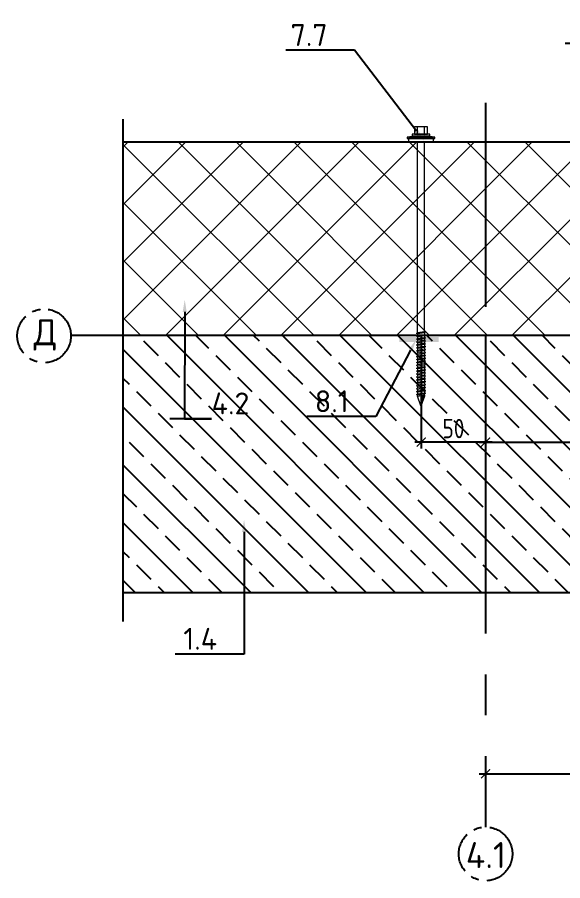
# Model space of a CAD drawing. Header units: millimetres. Extents: x -3689 to 3021565, y -698052 to -604547.
# Drawn here: x 2757916 to 2758341, y -668411 to -667740 of the extents above; entities that cross this region are included whole.
import ezdxf
from ezdxf import colors
from ezdxf.entities.mleader import LeaderData, LeaderLine
from ezdxf.math import Vec2, Vec3

# ---------------------------------------------------------------- set-up
doc = ezdxf.new("R2010")
doc.units = ezdxf.units.MM
doc.header["$PDMODE"] = 35
doc.linetypes.add('CENTER', pattern=[50.800000000000004, 31.75, -6.35, 6.35, -6.35])
doc.layers.get('0').update_dxf_attribs({"lineweight": 0})
doc.layers.get('Defpoints').update_dxf_attribs({"color": 4})
doc.layers.add('A-FLOR-DIMS', color=133, linetype='Continuous', lineweight=0)
for name, color, linetype in [('A-FLOR-IDEN', 14, 'Continuous'), ('A-WALL-PATT', 181, 'Continuous'), ('S-GRID', 133, 'CENTER'), ('S-METL', 14, 'Continuous'), ('S-WALL-PATT', 181, 'Continuous')]:
    doc.layers.add(name, color=color, linetype=linetype)
doc.styles.add('GOST 2.304', font='CS_Gost2304.shx')
doc.styles.add('ЕСКД', font='isocpeur.ttf')
doc.dimstyles.new('001.5', dxfattribs={"dimscale": 10, "dimtxt": 1.5, "dimasz": 0.7, "dimexe": 0.5, "dimexo": 0, "dimgap": 0.3, "dimtad": 1, "dimdec": 0, "dimrnd": 0.001, "dimtxsty": 'GOST 2.304', "dimblk": 'ARCHTICK', "dimcen": 0, "dimdle": 0.5, "dimclrd": 256, "dimclre": 256, "dimclrt": 256, "dimadec": 0, "dimazin": 2, "dimtfac": 0.75, "dimtdec": 0, "dimtmove": 1, "dimatfit": 3, "dimfxl": 1, "dimtolj": 1, "dimarcsym": 0})

# ---------------------------------------------------------------- blocks, each defined once
blk = doc.blocks.new('*U567')
at = {"lineweight": 0}
h = blk.add_hatch(dxfattribs=at)
h.set_pattern_fill('ANSI37', color=181, scale=10, style=0)
h.set_pattern_definition([(45, (90, -488.0038053012213), (-22.45064030267288, 22.45064030267288), []), (135, (90, -488.0038053012213), (-22.45064030267288, -22.45064030267288), [])])
h.paths.add_polyline_path([(0, 511.9961946987786), (0, 0), (150, 0), (150, 511.9961946987786)])
at = {"color": 5, "lineweight": 0}
for p, q in [((150, 511.9961946987786), (0, 511.9961946987786)), ((0, 0), (150, 0))]:
    blk.add_line(p, q, dxfattribs=at)
at = {"color": 5}
for p, q in [((0, 511.9961946987786), (0, 0)), ((150, 0), (150, 511.9961946987786))]:
    blk.add_line(p, q, dxfattribs=at)
blk = doc.blocks.new('_ARCHTICK')
at = {"color": 0, "linetype": 'ByBlock', "const_width": 0.15}
blk.add_lwpolyline([(-0.5, -0.5), (0.5, 0.5)], dxfattribs=at)
blk = doc.blocks.new('*D583')
at = {"layer": 'A-FLOR-DIMS', "lineweight": -2, "ltscale": 10, "transparency": 16777216}
for p, q in [((2758280.684678568, -668314.0933985176), (2758280.684678568, -668332.663010651)), ((2758275.684678568, -668327.663010651), (2758485.684678568, -668327.663010651)), ((2758480.684678568, -668327.663010651), (2758480.684678568, -668322.663010651))]:
    blk.add_line(p, q, dxfattribs=at)
at = {"layer": 'Defpoints', "color": 0, "ltscale": 10, "transparency": 16777216}
for p in [(2758280.684678568, -668314.0933985176), (2758480.684678568, -668327.663010651), (2758480.684678568, -668327.663010651)]:
    blk.add_point(p, dxfattribs=at)
at = {"layer": 'A-FLOR-DIMS', "lineweight": -2, "ltscale": 10, "transparency": 16777216, "xscale": 7, "yscale": 7, "zscale": 7, "rotation": 180}
blk.add_blockref('_ARCHTICK', (2758280.684678568, -668327.663010651), dxfattribs=at)
at = {"layer": 'A-FLOR-DIMS', "lineweight": -2, "ltscale": 10, "transparency": 16777216, "xscale": 7, "yscale": 7, "zscale": 7}
blk.add_blockref('_ARCHTICK', (2758480.684678568, -668327.663010651), dxfattribs=at)
at = {"layer": 'A-FLOR-DIMS', "ltscale": 10, "transparency": 16777216, "insert": (2758380.684678568, -668317.163010651), "char_height": 15, "attachment_point": 5, "style": 'GOST 2.304'}
blk.add_mtext('\\A1;200', dxfattribs=at)
blk = doc.blocks.new('*D607')
at = {"layer": 'A-FLOR-DIMS', "lineweight": -2, "ltscale": 10, "transparency": 16777216}
for p, q in [((2758280.684678568, -668010.5103870408), (2758280.684678568, -668074.7905421897)), ((2758510.684678568, -668016.2439479646), (2758510.684678568, -668074.7905421897)), ((2758275.684678568, -668069.7905421897), (2758515.684678568, -668069.7905421897))]:
    blk.add_line(p, q, dxfattribs=at)
at = {"layer": 'Defpoints', "color": 0, "ltscale": 10, "transparency": 16777216}
for p in [(2758280.684678568, -668010.5103870408), (2758510.684678568, -668016.2439479646), (2758510.684678568, -668069.7905421897)]:
    blk.add_point(p, dxfattribs=at)
at = {"layer": 'A-FLOR-DIMS', "lineweight": -2, "ltscale": 10, "transparency": 16777216, "xscale": 7, "yscale": 7, "zscale": 7, "rotation": 180}
blk.add_blockref('_ARCHTICK', (2758280.684678568, -668069.7905421897), dxfattribs=at)
at = {"layer": 'A-FLOR-DIMS', "lineweight": -2, "ltscale": 10, "transparency": 16777216, "xscale": 7, "yscale": 7, "zscale": 7}
blk.add_blockref('_ARCHTICK', (2758510.684678568, -668069.7905421897), dxfattribs=at)
at = {"layer": 'A-FLOR-DIMS', "ltscale": 10, "transparency": 16777216, "insert": (2758395.684678568, -668059.2905421897), "char_height": 15, "attachment_point": 5, "style": 'GOST 2.304'}
blk.add_mtext('\\A1;230', dxfattribs=at)
blk = doc.blocks.new('*D610')
at = {"layer": 'A-FLOR-DIMS', "lineweight": -2, "ltscale": 10, "transparency": 16777216}
for p, q in [((2758230.684678568, -667986.7082305051), (2758230.684678568, -668074.7905421897)), ((2758280.684678568, -667986.7082305051), (2758280.684678568, -668074.7905421897)), ((2758285.684678568, -668069.7905421897), (2758225.684678568, -668069.7905421897))]:
    blk.add_line(p, q, dxfattribs=at)
at = {"layer": 'Defpoints', "color": 0, "ltscale": 10, "transparency": 16777216}
for p in [(2758230.684678568, -667986.7082305051), (2758280.684678568, -667986.7082305051), (2758230.684678568, -668069.7905421897)]:
    blk.add_point(p, dxfattribs=at)
at = {"layer": 'A-FLOR-DIMS', "lineweight": -2, "ltscale": 10, "transparency": 16777216, "xscale": 7, "yscale": 7, "zscale": 7, "rotation": 180}
blk.add_blockref('_ARCHTICK', (2758230.684678568, -668069.7905421897), dxfattribs=at)
at = {"layer": 'A-FLOR-DIMS', "lineweight": -2, "ltscale": 10, "transparency": 16777216, "xscale": 7, "yscale": 7, "zscale": 7}
blk.add_blockref('_ARCHTICK', (2758280.684678568, -668069.7905421897), dxfattribs=at)
at = {"layer": 'A-FLOR-DIMS', "ltscale": 10, "transparency": 16777216, "insert": (2758255.684678568, -668059.2905421897), "char_height": 15, "attachment_point": 5, "style": 'GOST 2.304'}
blk.add_mtext('\\A1;50', dxfattribs=at)
blk = doc.blocks.new('*U557')
at = {"lineweight": 0, "ltscale": 10}
for p, q in [((-5.095994903997053, 6.794659872000919), (-6.228438215970528, 6.794659872000918)), ((-6.228438215970528, 6.794659872000918), (-6.228438215970526, -6.794659872000921)), ((-3.963551591994475, 10.75821146399539), (-5.095994903997052, 2.831108280006446)), ((-5.095994903997051, -6.794659872000921), (-5.095994903997053, 6.794659872000919)), ((-2.831108279991896, 10.75821146399539), (-3.963551591994475, 10.75821146399539)), ((-3.963551591994475, 10.75821146399539), (-3.963551591994472, -10.75821146399539)), ((-2.831108279991894, -10.75821146399539), (-2.831108279991896, 10.75821146399539)), ((-1.281526967877866e-15, 9.625768151992814), (-2.831108279991896, 9.625768151992814)), ((-2.831108279991896, 9.625768151992814), (-2.831108279991894, -9.625768151992814)), ((1.281526967877866e-15, -9.625768151992814), (-1.281526967877866e-15, 9.625768151992814)), ((-6.228438215970528, 5.095994904011603), (-11.89065477595432, 5.095994904011603)), ((-11.89065477595432, 5.095994904011603), (-11.89065477595432, -5.095994904011606)), ((-6.228438215970528, 2.831108280006446), (-11.89065477595432, 2.831108280006445)), ((-6.228438215970526, -5.095994904011605), (-6.228438215970528, 5.095994904011603)), ((147.1312880157934, 2.831108280011171), (-3.768686751559613e-16, 2.831108280006446)), ((147.131288015706, 2.831108280635911), (147.5842653405128, 3.510574267831637)), ((147.9239983341107, -2.831108279347878), (147.131288015706, 2.831108280635911)), ((147.5842653405128, 3.510574267831637), (148.2637313277086, 2.831108280635911)), ((148.2637313277086, 2.831108280635911), (149.0564416461133, -2.831108279347878)), ((148.2637313277086, 2.831108280635911), (149.3961746397111, 2.831108280635912)), ((149.3961746397111, 2.831108280635912), (149.849151964518, 3.510574267831638)), ((150.1888849581159, -2.831108279347878), (149.3961746397111, 2.831108280635912)), ((149.849151964518, 3.510574267831638), (150.5286179517137, 2.831108280635912)), ((150.5286179517137, 2.831108280635912), (151.3213282701184, -2.831108279347878)), ((150.5286179517137, 2.831108280635912), (151.6610612637163, 2.831108280635912)), ((151.6610612637163, 2.831108280635912), (152.1140385885231, 3.510574267831638)), ((152.453771582121, -2.831108279347878), (151.6610612637163, 2.831108280635912)), ((152.1140385885231, 3.510574267831638), (152.7935045757189, 2.831108280635912)), ((152.7935045757189, 2.831108280635912), (153.5862148941236, -2.831108279347877)), ((152.7935045757189, 2.831108280635912), (153.9259478877214, 2.831108280635913)), ((153.9259478877214, 2.831108280635913), (154.3789252125283, 3.510574267831639)), ((154.7186582061262, -2.831108279347877), (153.9259478877214, 2.831108280635913)), ((154.3789252125283, 3.510574267831639), (155.058391199724, 2.831108280635913)), ((155.058391199724, 2.831108280635913), (155.8511015181287, -2.831108279347877)), ((155.058391199724, 2.831108280635913), (156.1908345117266, 2.831108280635913)), ((156.1908345117266, 2.831108280635913), (156.6438118365335, 3.510574267831639)), ((156.9835448301313, -2.831108279347876), (156.1908345117266, 2.831108280635913)), ((156.6438118365335, 3.510574267831639), (157.3232778237291, 2.831108280635913)), ((157.3232778237291, 2.831108280635913), (158.1159881421048, -2.831108279347876)), ((157.3232778237291, 2.831108280635913), (158.4557211357609, 2.831108280635913)), ((158.4557211357609, 2.831108280635913), (158.9086984605095, 3.510574267831639)), ((159.2484314541074, -2.831108279347876), (158.4557211357609, 2.831108280635913)), ((158.9086984605095, 3.510574267831639), (159.5881644477052, 2.831108280635914)), ((159.5881644477052, 2.831108280635914), (160.38087476611, -2.831108279347876)), ((159.5881644477052, 2.831108280635914), (160.7206077597078, 2.831108280635914)), ((160.7206077597078, 2.831108280635914), (161.1735850845438, 3.51057426783164)), ((161.5133180781416, -2.831108279347876), (160.7206077597078, 2.831108280635914)), ((161.1735850845438, 3.51057426783164), (161.8530510717395, 2.831108280635914)), ((161.8530510717395, 2.831108280635914), (162.6457613901442, -2.831108279347876)), ((161.8530510717395, 2.831108280635914), (162.9854943837421, 2.831108280635914)), ((162.9854943837421, 2.831108280635914), (163.4384717084907, 3.51057426783164)), ((163.7782047021468, -2.831108279347876), (162.9854943837421, 2.831108280635914)), ((163.4384717084907, 3.51057426783164), (164.1179376957446, 2.831108280635914)), ((164.1179376957446, 2.831108280635914), (164.9106480141203, -2.831108279347876)), ((164.1179376957446, 2.831108280635914), (165.2503810077181, 2.831108280635914)), ((165.2503810077181, 2.831108280635914), (165.703358332525, 3.51057426783164)), ((166.0430913261229, -2.831108279347876), (165.2503810077181, 2.831108280635914)), ((165.703358332525, 3.51057426783164), (166.3828243197207, 2.831108280635914)), ((166.3828243197207, 2.831108280635914), (167.1755346381254, -2.831108279347875)), ((166.3828243197207, 2.831108280635914), (167.5152676317233, 2.831108280635914)), ((167.5152676317233, 2.831108280635914), (167.9682449565593, 3.510574267831641)), ((168.3079779501571, -2.831108279347875), (167.5152676317233, 2.831108280635914)), ((167.9682449565593, 3.510574267831641), (168.647710943755, 2.831108280635914)), ((168.647710943755, 2.831108280635914), (169.4404212621015, -2.831108279347875)), ((168.647710943755, 2.831108280635914), (169.7801542557575, 2.831108280635914)), ((169.7801542556993, 2.831108280635914), (170.2331315805062, 3.510574267831641)), ((170.5728645741041, -2.831108279347875), (169.7801542556993, 2.831108280635914)), ((170.2331315805062, 3.510574267831641), (170.9125975677019, 2.831108280635915)), ((170.9125975677019, 2.831108280635915), (171.7053078861357, -2.831108279347875)), ((170.9125975677019, 2.831108280635915), (172.0450408797336, 2.831108280635914)), ((172.0450408797336, 2.831108280635914), (172.4980182045405, 3.510574267831641)), ((172.8377511981383, -2.831108279347875), (172.0450408797336, 2.831108280635914)), ((172.4980182045405, 3.510574267831641), (173.1774841917362, 2.831108280635915)), ((173.1774841917362, 2.831108280635915), (173.9701945101409, -2.831108279347874)), ((173.1774841917362, 2.831108280635915), (174.3099275037387, 2.831108280635915)), ((174.3099275037387, 2.831108280635915), (174.7629048285165, 3.510574267831641)), ((175.1026378221435, -2.831108279347874), (174.3099275037387, 2.831108280635915)), ((174.7629048285165, 3.510574267831641), (175.4423708157413, 2.831108280635915)), ((175.4423708157413, 2.831108280635915), (176.2350811341169, -2.831108279347874)), ((175.4423708157413, 2.831108280635915), (176.5748141277148, 2.831108280635915)), ((176.5748141277148, 2.831108280635915), (177.0277914525217, 3.510574267831641)), ((177.3675244461195, -2.831108279347874), (176.5748141277148, 2.831108280635915)), ((177.0277914525217, 3.510574267831641), (177.7072574397174, 2.831108280635916)), ((177.7072574397174, 2.831108280635916), (178.4999677581221, -2.831108279347874)), ((177.7072574397174, 2.831108280635916), (178.8397007517199, 2.831108280635916)), ((178.8397007517199, 2.831108280635916), (179.2926780765559, 3.510574267831642)), ((179.6324110701538, -2.831108279347874), (178.8397007517199, 2.831108280635916)), ((179.2926780765559, 3.510574267831642), (179.9721440637516, 2.831108280635916)), ((179.9721440637516, 2.831108280635916), (180.7648543820982, -2.831108279347874)), ((179.9721440637516, 2.831108280635916), (181.1045873757542, 2.831108280635916)), ((181.1045873757542, 2.831108280635916), (181.5575647005029, 3.510574267831642)), ((181.8972976941007, -2.831108279347873), (181.1045873757542, 2.831108280635916)), ((181.5575647005029, 3.510574267831642), (182.2370306876986, 2.831108280635916)), ((182.2370306876986, 2.831108280635916), (183.0297410061324, -2.831108279347873)), ((182.2370306876986, 2.831108280635916), (183.3694739997303, 2.831108280635916)), ((183.3694739997303, 2.831108280635916), (183.8224513245372, 3.510574267831642)), ((184.162184318135, -2.831108279347873), (183.3694739997303, 2.831108280635916)), ((183.8224513245372, 3.510574267831642), (184.5019173117329, 2.831108280635917)), ((184.5019173117329, 2.831108280635917), (185.2946276301375, -2.831108279347873)), ((184.5019173117329, 2.831108280635917), (185.6343606237354, 2.831108280635917)), ((185.6343606237354, 2.831108280635917), (186.0873379485132, 3.510574267831643)), ((186.4270709421693, -2.831108279347873), (185.6343606237354, 2.831108280635917)), ((186.0873379485132, 3.510574267831643), (186.7668039357671, 2.831108280635917)), ((186.7668039357671, 2.831108280635917), (187.5595142541137, -2.831108279347873)), ((186.7668039357671, 2.831108280635917), (187.8992472477115, 2.831108280635917)), ((187.8992472477115, 2.831108280635917), (188.3522245725183, 3.510574267831644)), ((188.6919575661162, -2.831108279347872), (187.8992472477115, 2.831108280635917)), ((188.3522245725183, 3.510574267831644), (189.0316905597141, 2.831108280635917)), ((189.0316905597141, 2.831108280635917), (189.8244008781479, -2.831108279347873)), ((189.0316905597141, 2.831108280635917), (190.1641338717457, 2.831108280635917)), ((190.1641338717457, 2.831108280635917), (190.6171111965526, 3.510574267831644)), ((190.9568441901505, -2.831108279347873), (190.1641338717457, 2.831108280635917)), ((190.6171111965526, 3.510574267831644), (191.2965771837484, 2.831108280635918)), ((191.2965771837484, 2.831108280635918), (192.0892875020948, -2.831108279347872)), ((191.2965771837484, 2.831108280635918), (192.4290204957509, 2.831108280635918)), ((192.4290204957509, 2.831108280635918), (192.8819978205287, 3.510574267831644)), ((193.2217308141265, -2.831108279347872), (192.4290204957509, 2.831108280635918)), ((192.8819978205287, 3.510574267831644), (193.5614638077244, 2.831108280635918)), ((193.5614638077244, 2.831108280635918), (194.3541741261291, -2.831108279347872)), ((193.5614638077244, 2.831108280635918), (194.693907119727, 2.831108280635918)), ((194.693907119727, 2.831108280635918), (195.1468844445338, 3.510574267831645)), ((195.4866174381317, -2.831108279347871), (194.693907119727, 2.831108280635918)), ((195.1468844445338, 3.510574267831645), (195.8263504317295, 2.831108280635918)), ((195.8263504317295, 2.831108280635918), (196.6190607501343, -2.831108279347871)), ((-6.228438215970527, -2.831108279977343), (-11.89065477595432, -2.831108279977345)), ((-11.89065477595432, -5.095994904011606), (-6.228438215970526, -5.095994904011605)), ((-5.095994903997052, -2.831108279977343), (-3.963551591994472, -10.75821146399539)), ((147.9239983341107, -2.831108279347878), (3.768686751559613e-16, -2.831108279977344)), ((148.6034643213064, -3.623818597781697), (147.9239983341107, -2.831108279347878)), ((149.0564416461133, -2.831108279347878), (148.6034643213064, -3.623818597781697)), ((149.0564416461133, -2.831108279347878), (150.1888849581159, -2.831108279347878)), ((150.8683509453116, -3.623818597781697), (150.1888849581159, -2.831108279347878)), ((151.3213282701184, -2.831108279347878), (150.8683509453116, -3.623818597781697)), ((151.3213282701184, -2.831108279347878), (152.453771582121, -2.831108279347878)), ((153.1332375693167, -3.623818597781697), (152.453771582121, -2.831108279347878)), ((153.5862148941236, -2.831108279347877), (153.1332375693167, -3.623818597781697)), ((153.5862148941236, -2.831108279347877), (154.7186582061262, -2.831108279347877)), ((155.3981241933219, -3.623818597781696), (154.7186582061262, -2.831108279347877)), ((155.8511015181287, -2.831108279347877), (155.3981241933219, -3.623818597781696)), ((155.8511015181287, -2.831108279347877), (156.9835448301313, -2.831108279347876)), ((157.6630108173271, -3.623818597781696), (156.9835448301313, -2.831108279347876)), ((158.1159881421048, -2.831108279347876), (157.6630108173271, -3.623818597781696)), ((158.115988142163, -2.831108279347876), (159.2484314541074, -2.831108279347876)), ((159.9278974413031, -3.623818597781696), (159.2484314541074, -2.831108279347876)), ((160.38087476611, -2.831108279347876), (159.9278974413031, -3.623818597781696)), ((160.38087476611, -2.831108279347876), (161.5133180781416, -2.831108279347876)), ((162.1927840653374, -3.623818597781695), (161.5133180781416, -2.831108279347876)), ((162.6457613901442, -2.831108279347876), (162.1927840653374, -3.623818597781695)), ((162.6457613901442, -2.831108279347876), (163.7782047021468, -2.831108279347876)), ((164.4576706893425, -3.623818597781695), (163.7782047021468, -2.831108279347876)), ((164.9106480141203, -2.831108279347876), (164.4576706893425, -3.623818597781695)), ((164.9106480141203, -2.831108279347876), (166.0430913261229, -2.831108279347876)), ((166.7225573133186, -3.623818597781694), (166.0430913261229, -2.831108279347876)), ((167.1755346381254, -2.831108279347875), (166.7225573133186, -3.623818597781694)), ((167.1755346381254, -2.831108279347875), (168.3079779501571, -2.831108279347875)), ((168.9874439373529, -3.623818597781694), (168.3079779501571, -2.831108279347875)), ((169.4404212621015, -2.831108279347875), (168.9874439373529, -3.623818597781694)), ((169.4404212621015, -2.831108279347875), (170.5728645741041, -2.831108279347875)), ((171.2523305612998, -3.623818597781694), (170.5728645741041, -2.831108279347875)), ((171.7053078861357, -2.831108279347875), (171.2523305612998, -3.623818597781694)), ((171.7053078861357, -2.831108279347875), (172.8377511981383, -2.831108279347875)), ((173.517217185334, -3.623818597781694), (172.8377511981383, -2.831108279347875)), ((173.9701945101409, -2.831108279347874), (173.517217185334, -3.623818597781694)), ((173.9701945101409, -2.831108279347874), (175.1026378221435, -2.831108279347874)), ((175.7821038093392, -3.623818597781694), (175.1026378221435, -2.831108279347874)), ((176.2350811341169, -2.831108279347874), (175.7821038093392, -3.623818597781694)), ((176.2350811341169, -2.831108279347874), (177.3675244461195, -2.831108279347874)), ((178.0469904333153, -3.623818597781693), (177.3675244461195, -2.831108279347874)), ((178.4999677581221, -2.831108279347874), (178.0469904333153, -3.623818597781693)), ((178.4999677581221, -2.831108279347874), (179.6324110701538, -2.831108279347874)), ((180.3118770573495, -3.623818597781693), (179.6324110701538, -2.831108279347874)), ((180.7648543820982, -2.831108279347874), (180.3118770573495, -3.623818597781693)), ((180.7648543821564, -2.831108279347873), (181.8972976941007, -2.831108279347873)), ((182.5767636812965, -3.623818597781693), (181.8972976941007, -2.831108279347873)), ((183.0297410061324, -2.831108279347873), (182.5767636812965, -3.623818597781693)), ((183.0297410061324, -2.831108279347873), (184.162184318135, -2.831108279347873)), ((184.8416503053307, -3.623818597781692), (184.162184318135, -2.831108279347873)), ((185.2946276301375, -2.831108279347873), (184.8416503053307, -3.623818597781692)), ((185.2946276301375, -2.831108279347873), (186.4270709421693, -2.831108279347873)), ((187.106536929365, -3.623818597781692), (186.4270709421693, -2.831108279347873)), ((187.5595142541137, -2.831108279347873), (187.106536929365, -3.623818597781692)), ((187.5595142541137, -2.831108279347873), (188.6919575661162, -2.831108279347872)), ((189.3714235533119, -3.623818597781692), (188.6919575661162, -2.831108279347872)), ((189.8244008781479, -2.831108279347873), (189.3714235533119, -3.623818597781692)), ((189.8244008781479, -2.831108279347873), (190.9568441901505, -2.831108279347873)), ((191.6363101773462, -3.623818597781691), (190.9568441901505, -2.831108279347873)), ((192.0892875020948, -2.831108279347872), (191.6363101773462, -3.623818597781691)), ((192.0892875020948, -2.831108279347872), (193.2217308141265, -2.831108279347872)), ((193.9011968013222, -3.623818597781691), (193.2217308141265, -2.831108279347872)), ((194.3541741261291, -2.831108279347872), (193.9011968013222, -3.623818597781691)), ((194.3541741261291, -2.831108279347872), (195.4866174381317, -2.831108279347871)), ((196.1660834253274, -3.623818597781691), (195.4866174381317, -2.831108279347871)), ((196.6190607501343, -2.831108279347871), (196.1660834253274, -3.623818597781691)), ((-6.228438215970526, -6.794659872000921), (-5.095994903997051, -6.794659872000921)), ((-3.963551591994472, -10.75821146399539), (-2.831108279991894, -10.75821146399539)), ((-2.831108279991894, -9.625768151992814), (1.281526967877866e-15, -9.625768151992814))]:
    blk.add_line(p, q, dxfattribs=at)
at = {"lineweight": 0}
for p, q in [((196.8886464801652, 2.83110827804545), (195.8263504317295, 2.831108280635918)), ((197.3713100126273, -2.831108281248943), (196.7072262313287, 2.11768410125545)), ((196.70909794503, 2.161024022495768), (196.893966717084, 2.850963672534406)), ((203.7987005565516, -0.4732662165065102), (196.7798086231488, 2.038549535356809)), ((204.8238784899932, 0.1985685084282301), (197.0164412042232, 2.92167435065305)), ((197.3713100126273, -2.831108281248943), (196.6190607501343, -2.831108279347871)), ((204.8238803159162, -0.1985701278880122), (197.3713100126273, -2.831108281248943))]:
    blk.add_line(p, q, dxfattribs=at)
for centre, radius, start, end in [((196.8056905276591, 2.135142117985526), 0.1, 165.0000000000119, 255.0000000000055), ((196.990559299713, 2.825081768024107), 0.1, 75.00000000000556, 164.9999999999867), ((204.8000000000021, -9.195201408515238e-07), 0.2, 276.8575673055636, 83.14295955171711)]:
    blk.add_arc(centre, radius, start, end, dxfattribs=at)

msp = doc.modelspace()

# ---------------------------------------------------------------- hatches: boundary and pattern name
at = {"layer": 'A-WALL-PATT', "ltscale": 100}
h = msp.add_hatch(dxfattribs=at)
h.set_pattern_fill('ANSI33', color=250, scale=5, angle=90)
h.set_pattern_definition([(135, (2781919.272261833, -853428.1280911653), (-22.45064030267288, -22.45064030267288), []), (135, (2781919.272261833, -853405.6774411653), (-22.45064030267288, -22.45064030267288), [15.875, -7.9375])])
h.paths.add_polyline_path([(2758280.684678568, -668186.7082305051), (2758280.684678568, -667986.7082305051), (2757998.688483869, -667986.7082305051), (2757998.688483869, -668186.7082305051)])
h.paths.add_polyline_path([(2758480.684678568, -668186.7082305051), (2758480.684678568, -668295.5754261769), (2758680.684678568, -668295.5754261769), (2758680.684678568, -668006.7082305051), (2758680.576200874, -668006.7082305051), (2758680.576200874, -667986.7082305051), (2758550.684678568, -667986.7082305051), (2758510.684678568, -667986.7082305051), (2758280.684678568, -667986.7082305051), (2758280.684678568, -668186.7082305051)])
h.paths.add_polyline_path([(2758598.997178568, -668070.5405421897), (2758632.372178568, -668070.5405421897), (2758632.372178568, -668047.4192218462), (2758598.997178568, -668047.4192218462)], flags=16)
h.paths.add_polyline_path([(2758517.184678568, -668070.5405421897), (2758544.184678568, -668070.5405421897), (2758544.184678568, -668048.0405421897), (2758517.184678568, -668048.0405421897)], flags=16)
h.paths.add_polyline_path([(2758377.309678568, -668069.9595874653), (2758414.059678568, -668069.9595874653), (2758414.059678568, -668045.6763576729), (2758377.309678568, -668045.6763576729)], flags=16)
at = {"layer": 'S-WALL-PATT', "lineweight": 0, "ltscale": 10}
h = msp.add_hatch(color=250, dxfattribs=at)
h.dxf.hatch_style = 1
h.paths.add_polyline_path([(2758213.483479509, -667988.0492547787), (2758213.483479509, -667992.0816200533), (2758244.304736842, -667992.0816200533), (2758244.304736842, -667988.0492547787)])

# ---------------------------------------------------------------- linework, layer by layer
at = {"layer": 'S-GRID', "color": 250, "ltscale": 5}
for p, q in [((2758280.684678568, -667805.9073838883), (2758280.684678568, -668369.1299046548)), ((2757958.221811879, -667986.7082305051), (2758527.391189731, -667986.7082305051))]:
    msp.add_line(p, q, dxfattribs=at)
at = {"layer": 'S-GRID', "color": 250}
for centre in [(2757937.357942071, -667987.2286468787), (2758280.684678568, -668389.9937744632)]:
    msp.add_circle(centre, 20.86386980832669, dxfattribs=at)
at = {"layer": 'S-METL', "color": 250, "ltscale": 10}
for p, q in [((2757998.688483869, -667818.8073960762), (2757998.688483869, -668209.385054331)), ((2757998.688483869, -668186.7082305051), (2758480.684678568, -668186.7082305051))]:
    msp.add_line(p, q, dxfattribs=at)

# ---------------------------------------------------------------- block references
at = {"layer": 'A-WALL-PATT', "color": 250, "lineweight": 0, "rotation": 269.9999999999999}
msp.add_blockref('*U567', (2757998.688483869, -667836.7082305051), dxfattribs=at)
at = {"layer": 'S-METL', "color": 250, "ltscale": 2, "rotation": 270}
msp.add_blockref('*U557', (2758230.464123887, -667836.7082305051), dxfattribs=at)

# ---------------------------------------------------------------- texts
at = {"layer": 'S-GRID', "color": 250, "char_height": 20.18932363636363, "width": 571.4791278457018, "attachment_point": 5, "style": 'ЕСКД'}
for s, insert in [('Д', (2757938.240669288, -667986.4846524898)), ('4.1', (2758280.908256583, -668390.8765016804))]:
    msp.add_mtext(s, dxfattribs=dict(at, insert=insert))

# ---------------------------------------------------------------- dimensions: what is measured, and where the dimension line sits
at = {"layer": 'A-FLOR-DIMS', "color": 250, "ltscale": 10}
for base, p1, p2, picture, middle in [((2758230.684678568, -668069.7905421897), (2758280.684678568, -667986.7082305051), (2758230.684678568, -667986.7082305051), '*D610', (2758255.684678568, -668059.2905421897)), ((2758510.684678568, -668069.7905421897), (2758280.684678568, -668010.5103870408), (2758510.684678568, -668016.2439479646), '*D607', (2758395.684678568, -668059.2905421897)), ((2758480.684678568, -668327.663010651), (2758280.684678568, -668314.0933985176), (2758480.684678568, -668327.663010651), '*D583', (2758380.684678568, -668317.163010651))]:
    dim = msp.add_linear_dim(base=base, p1=p1, p2=p2, dimstyle='001.5', dxfattribs=at)
    dim.commit()
    dim.dimension.update_dxf_attribs({"geometry": picture, "text_midpoint": middle})

# ---------------------------------------------------------------- leaders
at = {"layer": 'A-FLOR-IDEN', "color": 250}
ml = msp.add_multileader_mtext('Standard', dxfattribs=at)
ml.set_content('7.2', color=250, style='ЕСКД')
ml.set_leader_properties()
ml.build(insert=Vec2(0, 0))
ml.multileader.update_dxf_attribs({"text_left_attachment_type": 6, "text_right_attachment_type": 6, "dogleg_length": 20.96987534605703, "arrow_head_size": 9.600000000000001})
ctx = ml.context
ctx.base_point, ctx.char_height, ctx.arrow_head_size, ctx.landing_gap_size, ctx.plane_origin = Vec3(2758349.623897717, -667759.9084587982), 17, 9.600000000000001, 0, Vec3(2758434.732760768, -667861.3761934929)
ctx.left_attachment, ctx.right_attachment, ctx.text_align_type = 6, 6, 2
notes = []
notes.append((ctx, [(0, (1, 1, 0), (2758396.093773063, -667759.9084587982), (-1, 0), 20.96987534605703, [(0, [(2758450.219156709, -667830.374893295)], 0, [])])]))
ctx.mtext.insert, ctx.mtext.width, ctx.mtext.alignment, ctx.mtext.flow_direction = Vec3(2758375.123897716, -667739.5084587983), 77.51149692218215, 3, 5
ml = msp.add_multileader_mtext('Standard', dxfattribs=at)
ml.set_content('7.7', color=250, style='ЕСКД')
ml.set_leader_properties()
ml.build(insert=Vec2(0, 0))
ml.multileader.update_dxf_attribs({"text_left_attachment_type": 6, "text_right_attachment_type": 6, "dogleg_length": 20.96987534605703, "arrow_head_size": 9.600000000000001})
ctx = ml.context
ctx.base_point, ctx.char_height, ctx.arrow_head_size, ctx.landing_gap_size, ctx.plane_origin = Vec3(2758132.330812231, -667765.2059258581), 17, 9.600000000000001, 0, Vec3(2758217.439675282, -667866.6736605528)
ctx.left_attachment, ctx.right_attachment, ctx.text_align_type = 6, 6, 2
notes.append((ctx, [(0, (1, 1, 0), (2758178.800687577, -667765.2059258581), (-1, 0), 20.96987534605703, [(0, [(2758232.926071223, -667835.6723603549)], 0, [])])]))
ctx.mtext.insert, ctx.mtext.width, ctx.mtext.alignment, ctx.mtext.flow_direction = Vec3(2758157.830812231, -667744.8059258582), 77.51149692218215, 3, 5
ml = msp.add_multileader_mtext('Standard', dxfattribs=at)
ml.set_content('10', color=250, style='ЕСКД')
ml.set_leader_properties()
ml.build(insert=Vec2(0, 0))
ml.multileader.update_dxf_attribs({"text_left_attachment_type": 6, "text_right_attachment_type": 6, "dogleg_length": 20.96987534605703, "arrow_head_size": 9.600000000000001})
ctx = ml.context
ctx.base_point, ctx.char_height, ctx.arrow_head_size, ctx.landing_gap_size, ctx.plane_origin = Vec3(2758355.02020426, -667792.0630784683), 17, 9.600000000000001, 0, Vec3(2758403.032816323, -667861.3761934929)
ctx.left_attachment, ctx.right_attachment, ctx.text_align_type = 6, 6, 2
notes.append((ctx, [(0, (1, 1, 0), (2758392.990079605, -667792.0630784683), (-1, 0), 20.96987534605703, [(0, [(2758444.664408792, -667834.5289050419)], 0, [])])]))
ctx.mtext.insert, ctx.mtext.width, ctx.mtext.alignment, ctx.mtext.flow_direction = Vec3(2758372.02020426, -667771.6630784683), 77.51149692218215, 3, 5
ml = msp.add_multileader_mtext('Standard', dxfattribs=at)
ml.set_content('4.2', color=250, style='ЕСКД')
ml.set_leader_properties()
ml.build(insert=Vec2(0, 0))
ml.multileader.update_dxf_attribs({"text_left_attachment_type": 6, "text_right_attachment_type": 6, "dogleg_length": 20.96987534605703, "arrow_head_size": 9.600000000000001})
ctx = ml.context
ctx.base_point, ctx.char_height, ctx.arrow_head_size, ctx.landing_gap_size, ctx.plane_origin, ctx.plane_x_axis, ctx.plane_y_axis = Vec3(2758067.622995148, -668051.6263680218), 17, 9.600000000000001, 0, Vec3(2758187.439268186, -668026.2150276847), Vec3(1, 2.258681448315656e-12), Vec3(-2.258681448315656e-12, 1)
ctx.left_attachment, ctx.right_attachment = 6, 6
notes.append((ctx, [(1, (1, 1, 0), (2758046.653119802, -668051.6263680218), (1, 2.258681448315656e-12), 20.96987534605703, [(0, [(2758046.701166438, -667959.0133707772)], 0, [])])]))
ctx.mtext.insert, ctx.mtext.text_direction, ctx.mtext.rotation, ctx.mtext.width, ctx.mtext.flow_direction = Vec3(2758067.622995148, -668031.2263680217), Vec3(1, 2.258882650657248e-12), 2.258882650657248e-12, 77.51149692218215, 5
ml = msp.add_multileader_mtext('Standard', dxfattribs=at)
ml.set_content('8.1', color=250, style='ЕСКД')
ml.set_leader_properties()
ml.build(insert=Vec2(0, 0))
ml.multileader.update_dxf_attribs({"text_left_attachment_type": 6, "text_right_attachment_type": 6, "dogleg_length": 20.96987534605703, "arrow_head_size": 9.600000000000001})
ctx = ml.context
ctx.base_point, ctx.char_height, ctx.arrow_head_size, ctx.landing_gap_size, ctx.plane_origin = Vec3(2758152.130005656, -668049.9663318336), 17, 9.600000000000001, 0, Vec3(2758095.709009205, -668163.8098692403)
ctx.left_attachment, ctx.right_attachment, ctx.text_align_type = 6, 6, 2
notes.append((ctx, [(1, (1, 1, 0), (2758195.199881002, -668049.9663318336), (-1, 0), 20.96987534605703, [(0, [(2758226.840305289, -667989.8414680744)], 0, [])])]))
ctx.mtext.insert, ctx.mtext.defined_height, ctx.mtext.alignment, ctx.mtext.flow_direction = Vec3(2758174.230005656, -668029.5663318336), 125.4088915666272, 3, 5
ml = msp.add_multileader_mtext('Standard', dxfattribs=at)
ml.set_content('1.4', color=250, style='ЕСКД')
ml.set_leader_properties()
ml.build(insert=Vec2(0, 0))
ml.multileader.update_dxf_attribs({"text_left_attachment_type": 6, "text_right_attachment_type": 6, "dogleg_length": 20.96987534605703, "arrow_head_size": 9.600000000000001})
ctx = ml.context
ctx.base_point, ctx.char_height, ctx.arrow_head_size, ctx.landing_gap_size, ctx.plane_origin, ctx.plane_x_axis, ctx.plane_y_axis = Vec3(2758048.123089519, -668234.6453075357), 17, 9.600000000000001, 0, Vec3(2757952.106816481, -668260.0566478728), Vec3(1, 2.258681448315656e-12), Vec3(-2.258681448315656e-12, 1)
ctx.left_attachment, ctx.right_attachment, ctx.text_align_type = 6, 6, 2
notes.append((ctx, [(1, (1, 1, 0), (2758092.892964865, -668234.6453075357), (-1, -2.258681448315656e-12), 20.96987534605703, [(0, [(2758092.844918229, -668130.0517883032)], 0, [])])]))
ctx.mtext.insert, ctx.mtext.text_direction, ctx.mtext.rotation, ctx.mtext.width, ctx.mtext.alignment, ctx.mtext.flow_direction = Vec3(2758071.923089519, -668214.2453075356), Vec3(1, 2.258882650657248e-12), 2.258882650657248e-12, 77.51149692218215, 3, 5
for ctx, leaders in notes:
    for number, flags, end, landing, length, lines in leaders:
        leader = LeaderData()
        leader.index, (leader.has_last_leader_line, leader.has_dogleg_vector, leader.attachment_direction) = number, flags
        leader.last_leader_point, leader.dogleg_vector, leader.dogleg_length = Vec3(end), Vec3(landing), length
        for number, points, colour, breaks in lines:
            line = LeaderLine()
            line.index, line.vertices, line.color, line.breaks = number, Vec3.list(points), colors.encode_raw_color(colour), breaks
            leader.lines.append(line)
        ctx.leaders.append(leader)

doc.saveas('drawing.dxf')
